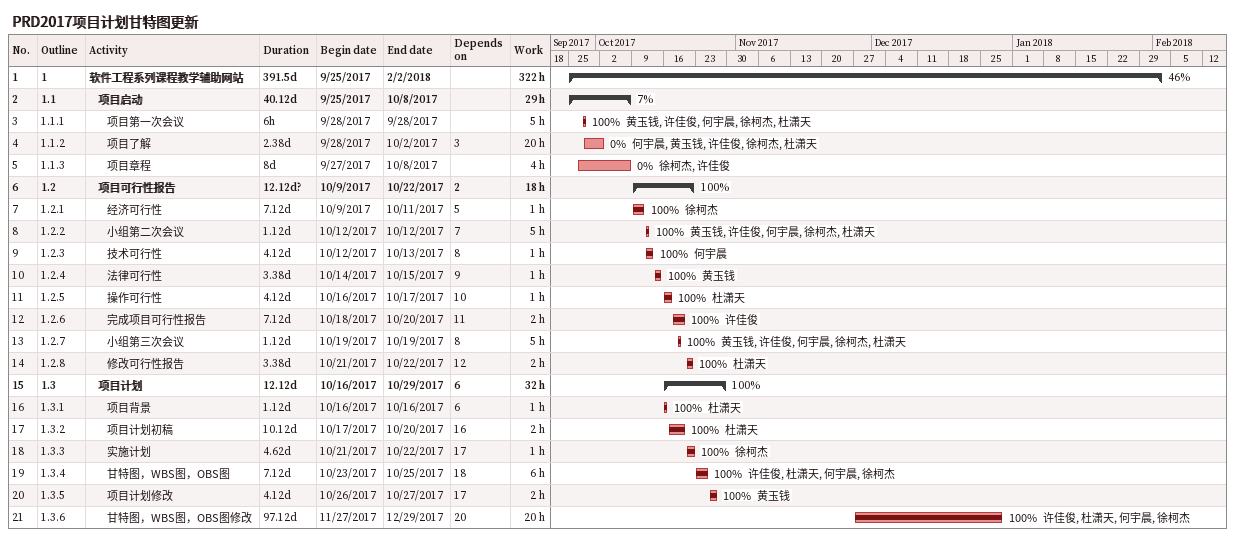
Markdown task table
PRD2017项目计划甘特图更新

| ID | WBS | Task | Duration | Start | Finish | Predecessors | Resources | % complete | Work (h) |
|---|---|---|---|---|---|---|---|---|---|
| 1 | 1 | **软件工程系列课程教学辅助网站** | 391.5d | 2017-09-25 | 2018-02-02 |  |  | 46 | 322 |
| 2 | 1.1 | **项目启动** | 40.12d | 2017-09-25 | 2017-10-08 |  |  | 7 | 29 |
| 3 | 1.1.1 | 项目第一次会议 | 6h | 2017-09-28 | 2017-09-28 |  | 黄玉钱, 许佳俊, 何宇晨, 徐柯杰, 杜潇天 | 100 | 5 |
| 4 | 1.1.2 | 项目了解 | 2.38d | 2017-09-28 | 2017-10-02 | 3 | 何宇晨, 黄玉钱, 许佳俊, 徐柯杰, 杜潇天 | 0 | 20 |
| 5 | 1.1.3 | 项目章程 | 8d | 2017-09-27 | 2017-10-08 |  | 徐柯杰, 许佳俊 | 0 | 4 |
| 6 | 1.2 | **项目可行性报告** | 12.12d? | 2017-10-09 | 2017-10-22 | 2 |  | 100 | 18 |
| 7 | 1.2.1 | 经济可行性 | 7.12d | 2017-10-09 | 2017-10-11 | 5 | 徐柯杰 | 100 | 1 |
| 8 | 1.2.2 | 小组第二次会议 | 1.12d | 2017-10-12 | 2017-10-12 | 7 | 黄玉钱, 许佳俊, 何宇晨, 徐柯杰, 杜潇天 | 100 | 5 |
| 9 | 1.2.3 | 技术可行性 | 4.12d | 2017-10-12 | 2017-10-13 | 8 | 何宇晨 | 100 | 1 |
| 10 | 1.2.4 | 法律可行性 | 3.38d | 2017-10-14 | 2017-10-15 | 9 | 黄玉钱 | 100 | 1 |
| 11 | 1.2.5 | 操作可行性 | 4.12d | 2017-10-16 | 2017-10-17 | 10 | 杜潇天 | 100 | 1 |
| 12 | 1.2.6 | 完成项目可行性报告 | 7.12d | 2017-10-18 | 2017-10-20 | 11 | 许佳俊 | 100 | 2 |
| 13 | 1.2.7 | 小组第三次会议 | 1.12d | 2017-10-19 | 2017-10-19 | 8 | 黄玉钱, 许佳俊, 何宇晨, 徐柯杰, 杜潇天 | 100 | 5 |
| 14 | 1.2.8 | 修改可行性报告 | 3.38d | 2017-10-21 | 2017-10-22 | 12 | 杜潇天 | 100 | 2 |
| 15 | 1.3 | **项目计划** | 12.12d | 2017-10-16 | 2017-10-29 | 6 |  | 100 | 32 |
| 16 | 1.3.1 | 项目背景 | 1.12d | 2017-10-16 | 2017-10-16 | 6 | 杜潇天 | 100 | 1 |
| 17 | 1.3.2 | 项目计划初稿 | 10.12d | 2017-10-17 | 2017-10-20 | 16 | 杜潇天 | 100 | 2 |
| 18 | 1.3.3 | 实施计划 | 4.62d | 2017-10-21 | 2017-10-22 | 17 | 徐柯杰 | 100 | 1 |
| 19 | 1.3.4 | 甘特图，WBS图，OBS图 | 7.12d | 2017-10-23 | 2017-10-25 | 18 | 许佳俊, 杜潇天, 何宇晨, 徐柯杰 | 100 | 6 |
| 20 | 1.3.5 | 项目计划修改 | 4.12d | 2017-10-26 | 2017-10-27 | 17 | 黄玉钱 | 100 | 2 |
| 21 | 1.3.6 | 甘特图，WBS图，OBS图修改 | 97.12d | 2017-11-27 | 2017-12-29 | 20 | 许佳俊, 杜潇天, 何宇晨, 徐柯杰 | 100 | 20 |
